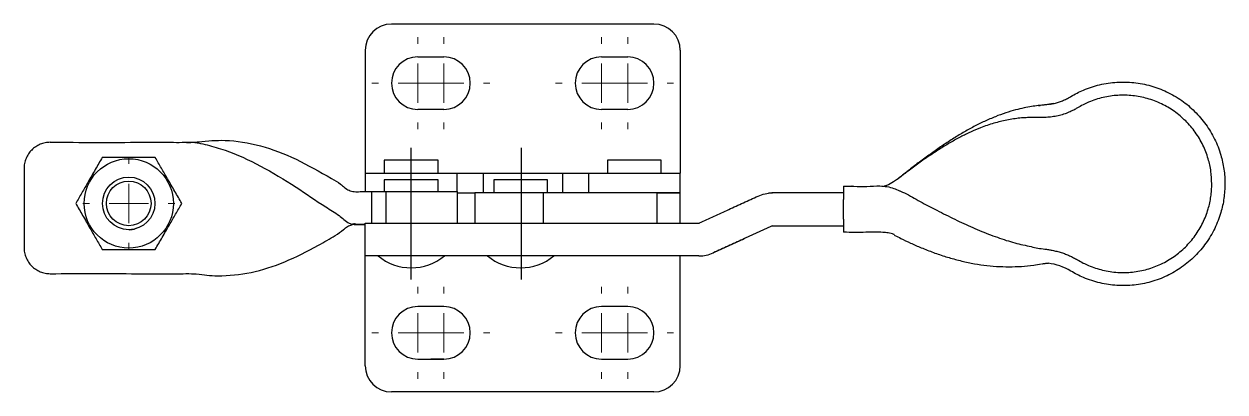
# Model space of a CAD drawing. Header units: millimetres. Extents: x 13 to 181, y 13 to 219.
# Drawn here: x 89.8 to 181.3, y 190.9 to 218.9 of the extents above; entities that cross this region are included whole.
import ezdxf

# ---------------------------------------------------------------- set-up
doc = ezdxf.new("R2010")
doc.units = ezdxf.units.MM
doc.linetypes.add('CENTER', pattern=[50.8, 31.75, -6.35, 6.35, -6.35])
doc.layers.add('CENTER', color=1, linetype='CENTER')

# ---------------------------------------------------------------- blocks, each defined once
blk = doc.blocks.new('SW_CENTERMARKSYMBOL_4')
at = {"color": 0, "linetype": 'Continuous', "lineweight": 0}
for p, q in [((0, 3), (0, 3.5)), ((0, 0), (0, 1.5)), ((-3, 0), (-3.5, 0)), ((0, 0), (-1.5, 0)), ((0, 0), (0, -1.5)), ((0, 0), (1.5, 0)), ((3, 0), (3.5, 0)), ((0, -3), (0, -3.5))]:
    blk.add_line(p, q, dxfattribs=at)
blk = doc.blocks.new('SW_CENTERMARKSYMBOL_5')
at = {"color": 0, "linetype": 'Continuous', "lineweight": 0}
for p, q in [((0, 3), (0, 3.5)), ((0, 0), (0, 1.5)), ((-3, 0), (-3.5, 0)), ((0, 0), (-1.5, 0)), ((0, 0), (0, -1.5)), ((0, 0), (1.5, 0)), ((3, 0), (3.5, 0)), ((0, -3), (0, -3.5))]:
    blk.add_line(p, q, dxfattribs=at)
blk = doc.blocks.new('SW_CENTERMARKSYMBOL_6')
at = {"color": 0, "linetype": 'Continuous', "lineweight": 0}
for p, q in [((0, 3), (0, 3.5)), ((0, 0), (0, 1.5)), ((-3, 0), (-3.5, 0)), ((0, 0), (-1.5, 0)), ((0, 0), (0, -1.5)), ((0, 0), (1.5, 0)), ((3, 0), (3.5, 0)), ((0, -3), (0, -3.5))]:
    blk.add_line(p, q, dxfattribs=at)
blk = doc.blocks.new('SW_CENTERMARKSYMBOL_7')
at = {"color": 0, "linetype": 'Continuous', "lineweight": 0}
for p, q in [((0, 3), (0, 3.5)), ((0, 0), (0, 1.5)), ((-3, 0), (-3.5, 0)), ((0, 0), (-1.5, 0)), ((0, 0), (0, -1.5)), ((0, 0), (1.5, 0)), ((3, 0), (3.5, 0)), ((0, -3), (0, -3.5))]:
    blk.add_line(p, q, dxfattribs=at)
blk = doc.blocks.new('SW_CENTERMARKSYMBOL_8')
at = {"color": 0, "linetype": 'Continuous', "lineweight": 0}
for p, q in [((0, 3), (0, 3.5)), ((0, 0), (0, 1.5)), ((-3, 0), (-3.5, 0)), ((0, 0), (-1.5, 0)), ((0, 0), (0, -1.5)), ((0, 0), (1.5, 0)), ((3, 0), (3.5, 0)), ((0, -3), (0, -3.5))]:
    blk.add_line(p, q, dxfattribs=at)
blk = doc.blocks.new('SW_CENTERMARKSYMBOL_9')
at = {"color": 0, "linetype": 'Continuous', "lineweight": 0}
for p, q in [((0, 3), (0, 3.5)), ((0, 0), (0, 1.5)), ((-3, 0), (-3.5, 0)), ((0, 0), (-1.5, 0)), ((0, 0), (0, -1.5)), ((0, 0), (1.5, 0)), ((3, 0), (3.5, 0)), ((0, -3), (0, -3.5))]:
    blk.add_line(p, q, dxfattribs=at)
blk = doc.blocks.new('SW_CENTERMARKSYMBOL_10')
at = {"color": 0, "linetype": 'Continuous', "lineweight": 0}
for p, q in [((0, 3), (0, 3.5)), ((0, 0), (0, 1.5)), ((-3, 0), (-3.5, 0)), ((0, 0), (-1.5, 0)), ((0, 0), (0, -1.5)), ((0, 0), (1.5, 0)), ((3, 0), (3.5, 0)), ((0, -3), (0, -3.5))]:
    blk.add_line(p, q, dxfattribs=at)
blk = doc.blocks.new('SW_CENTERMARKSYMBOL_11')
at = {"color": 0, "linetype": 'Continuous', "lineweight": 0}
for p, q in [((0, 3), (0, 3.5)), ((0, 0), (0, 1.5)), ((-3, 0), (-3.5, 0)), ((0, 0), (-1.5, 0)), ((0, 0), (0, -1.5)), ((0, 0), (1.5, 0)), ((3, 0), (3.5, 0)), ((0, -3), (0, -3.5))]:
    blk.add_line(p, q, dxfattribs=at)
blk = doc.blocks.new('SW_CENTERMARKSYMBOL_12')
at = {"color": 0, "linetype": 'Continuous', "lineweight": 0}
for p, q in [((0, 3), (0, 3.5)), ((0, 0), (0, 1.5)), ((-3, 0), (-3.5, 0)), ((0, 0), (-1.5, 0)), ((0, 0), (0, -1.5)), ((0, 0), (1.5, 0)), ((3, 0), (3.5, 0)), ((0, -3), (0, -3.5))]:
    blk.add_line(p, q, dxfattribs=at)

msp = doc.modelspace()

# ---------------------------------------------------------------- linework, layer by layer
at = {"color": 7, "linetype": 'Continuous'}
for p, q in [((137.797, 218.881), (117.797, 218.881)), ((115.797, 216.881), (115.797, 207.631)), ((139.797, 216.881), (139.797, 207.631)), ((119.797, 216.381), (121.797, 216.381)), ((133.797, 216.381), (135.797, 216.381)), ((121.797, 212.381), (119.797, 212.381)), ((135.797, 212.381), (133.797, 212.381)), ((89.797, 207.881), (89.797, 201.881)), ((121.347, 208.531), (117.247, 208.531)), ((138.347, 208.531), (134.247, 208.531)), ((115.797, 207.631), (115.797, 207.531)), ((115.797, 207.531), (115.797, 206.132)), ((115.797, 207.531), (122.782, 207.531)), ((121.351, 207.031), (117.251, 207.031)), ((122.782, 207.531), (124.774, 207.531)), ((122.782, 207.531), (122.782, 206.131)), ((124.774, 207.531), (124.774, 206.031)), ((124.774, 207.531), (130.82, 207.531)), ((129.689, 207.031), (125.589, 207.031)), ((130.82, 207.531), (130.82, 206.031)), ((130.82, 207.531), (132.811, 207.531)), ((132.811, 207.531), (139.797, 207.531)), ((132.811, 207.531), (132.811, 206.031)), ((139.797, 207.631), (139.797, 207.531)), ((139.797, 206.031), (139.797, 207.531)), ((116.282, 206.131), (116.282, 203.731)), ((117.378, 206.131), (117.378, 203.729)), ((122.797, 206.131), (122.797, 203.731)), ((122.797, 206.031), (124.139, 206.031)), ((129.391, 206.031), (124.139, 206.031)), ((129.391, 203.731), (129.391, 206.031)), ((138.048, 206.031), (129.391, 206.031)), ((138.048, 203.731), (138.048, 206.031)), ((139.797, 206.031), (138.048, 206.031)), ((138.048, 206.031), (139.797, 206.031)), ((146.816, 206.031), (146.819, 206.031)), ((146.819, 206.031), (146.826, 206.031)), ((146.826, 206.031), (146.837, 206.031)), ((181.303, 206.719), (181.306, 206.719)), ((115.797, 203.631), (115.797, 203.731)), ((115.797, 202.231), (115.797, 203.624)), ((115.797, 202.131), (115.797, 202.231)), ((115.797, 192.881), (115.797, 202.131)), ((115.805, 202.131), (115.797, 202.131)), ((142.311, 201.469), (142.333, 201.469)), ((139.797, 192.881), (139.797, 201.231)), ((121.797, 197.381), (119.797, 197.381)), ((135.797, 197.381), (133.797, 197.381)), ((119.797, 193.381), (121.797, 193.381)), ((121.797, 193.381), (120.797, 193.381)), ((133.797, 193.381), (135.797, 193.381)), ((134.797, 193.381), (135.797, 193.381)), ((137.797, 190.881), (117.797, 190.881))]:
    msp.add_line(p, q, dxfattribs=at)
msp.add_line((152.243, 203.081), (152.244, 203.03))
at = {"color": 7, "linetype": 'Continuous', "flags": 128}
for points in [[(167.119, 212.668), (167.228, 212.682), (167.228, 212.682), (167.228, 212.682)], [(91.797, 209.881), (91.797, 209.881)], [(122.797, 206.131), (122.797, 206.131)], [(89.797, 201.881), (89.797, 201.881)], [(91.797, 199.881), (91.797, 199.881)]]:
    msp.add_lwpolyline(points, dxfattribs=at)
at = {"color": 7, "linetype": 'Continuous'}
for radius in [3.4, 2, 1.7]:
    msp.add_circle((97.777, 205.231), radius, dxfattribs=at)
for centre, radius, start, end in [((117.797, 216.881), 2, 90, 180), ((137.797, 216.881), 2, 0, 90), ((119.797, 214.381), 2, 90, 270), ((121.797, 214.381), 2, 270, 90), ((133.797, 214.381), 2, 90, 270), ((135.797, 214.381), 2, 270, 90), ((119.301, 204.331), 4, 230.80503, 270), ((119.301, 204.331), 4, 270, 309.19497), ((127.639, 204.331), 4, 230.80503, 270), ((127.639, 204.331), 4, 270, 309.19497), ((167.273, 196.276), 4.436, 58.9393, 82.79564), ((119.797, 195.381), 2, 90, 270), ((121.797, 195.381), 2, 270, 90), ((133.797, 195.381), 2, 90, 270), ((135.797, 195.381), 2, 270, 90), ((117.797, 192.881), 2, 180, 270), ((137.797, 192.881), 2, 270, 0)]:
    msp.add_arc(centre, radius, start, end, dxfattribs=at)
for points, knots in [([(169.564, 213.364), (169.72, 213.453), (170.032, 213.633), (170.556, 213.874), (171.129, 214.09), (171.758, 214.268), (172.408, 214.394), (173.279, 214.485), (174.154, 214.465), (175.015, 214.338), (175.652, 214.188), (176.271, 213.986), (176.87, 213.733), (177.453, 213.426), (178.006, 213.072), (178.523, 212.676), (179.004, 212.239), (179.452, 211.758), (179.988, 211.073), (180.436, 210.326), (180.784, 209.533), (180.985, 208.945), (181.176, 208.196), (181.287, 207.462), (181.299, 206.906), (181.303, 206.719)], [0, 0, 0, 0, 0.032977, 0.06612, 0.105577, 0.14531, 0.185917, 0.226828, 0.305667, 0.345676, 0.38626, 0.425515, 0.465047, 0.505442, 0.546132, 0.585327, 0.624799, 0.665128, 0.70575, 0.784227, 0.824054, 0.864457, 0.898007, 0.96575, 1, 1, 1, 1]), ([(167.943, 212.776), (167.954, 212.778), (167.992, 212.784), (168.058, 212.796), (168.22, 212.827), (168.463, 212.883), (168.781, 212.984), (169.091, 213.112), (169.351, 213.242), (169.506, 213.331), (169.564, 213.364)], [0, 0, 0, 0, 0.020262, 0.068088, 0.116027, 0.306711, 0.498848, 0.691352, 0.884943, 1, 1, 1, 1]), ([(180.301, 206.721), (180.288, 207.04), (180.262, 207.684), (180.077, 208.496), (179.854, 209.156), (179.629, 209.672), (179.359, 210.173), (179.048, 210.648), (178.699, 211.095), (178.315, 211.511), (177.893, 211.897), (177.441, 212.244), (176.964, 212.551), (176.463, 212.816), (175.936, 213.042), (175.393, 213.22), (174.84, 213.351), (174.281, 213.436), (173.709, 213.474), (173.137, 213.464), (172.57, 213.405), (172.01, 213.3), (171.455, 213.144), (170.795, 212.903), (170.35, 212.656), (170.075, 212.504)], [0, 0, 0, 0, 0.067245, 0.135369, 0.174491, 0.213885, 0.253701, 0.294091, 0.333426, 0.373031, 0.413059, 0.453673, 0.492925, 0.532448, 0.572831, 0.613515, 0.652734, 0.692222, 0.732555, 0.773179, 0.812638, 0.852378, 0.892993, 0.933909, 1, 1, 1, 1]), ([(167.173, 212.68), (167.136, 212.676), (166.929, 212.658), (166.551, 212.602), (165.979, 212.497), (165.32, 212.341), (164.582, 212.124), (163.802, 211.836), (162.992, 211.484), (162.177, 211.078), (161.364, 210.625), (160.55, 210.13), (159.74, 209.599), (158.935, 209.04), (158.137, 208.459), (157.379, 207.887), (156.781, 207.396), (156.424, 207.135), (156.301, 207.044)], [0, 0, 0, 0, 0.00974, 0.055983, 0.108822, 0.167774, 0.233895, 0.306431, 0.381706, 0.456154, 0.531168, 0.6064, 0.681466, 0.755887, 0.829772, 0.903017, 0.966564, 1, 1, 1, 1]), ([(170.075, 212.504), (170.006, 212.464), (169.819, 212.356), (169.501, 212.198), (169.109, 212.04), (168.693, 211.91), (168.247, 211.828), (167.789, 211.781), (167.347, 211.763), (166.948, 211.76), (166.719, 211.761), (166.603, 211.762)], [0, 0, 0, 0, 0.063051, 0.171263, 0.280109, 0.397331, 0.515913, 0.638029, 0.763737, 0.880295, 1, 1, 1, 1]), ([(168.222, 212.83), (168.13, 212.811), (167.93, 212.771), (167.634, 212.729), (167.374, 212.7), (167.228, 212.687), (167.165, 212.681)], [0, 0, 0, 0, 0.237406, 0.515621, 0.791241, 1, 1, 1, 1]), ([(166.603, 211.762), (166.453, 211.761), (166.151, 211.759), (165.686, 211.724), (165.187, 211.665), (164.685, 211.58), (164.188, 211.469), (163.69, 211.332), (163.189, 211.171), (162.6, 210.956), (161.925, 210.67), (161.164, 210.297), (160.397, 209.875), (159.611, 209.399), (158.804, 208.874), (157.974, 208.305), (157.291, 207.791), (156.741, 207.367), (156.428, 207.13), (156.247, 207.007), (156.211, 206.983)], [0, 0, 0, 0, 0.046576, 0.093204, 0.140178, 0.187248, 0.235188, 0.283205, 0.331447, 0.37977, 0.452443, 0.525395, 0.599195, 0.673283, 0.751891, 0.830853, 0.910385, 0.950306, 0.9903, 1, 1, 1, 1]), ([(91.797, 209.881), (91.666, 209.874), (91.404, 209.86), (91.026, 209.739), (90.679, 209.554), (90.373, 209.304), (90.123, 208.999), (89.938, 208.651), (89.817, 208.274), (89.804, 208.012), (89.797, 207.881)], [0, 0, 0, 0, 0.125076, 0.250048, 0.375069, 0.5, 0.624931, 0.749952, 0.874924, 1, 1, 1, 1]), ([(91.797, 209.881), (94.122, 209.878), (97.181, 209.874), (100.539, 209.887), (101.837, 209.872), (102.571, 209.904), (103.217, 209.821), (103.953, 209.636), (105.583, 209.173), (107.808, 208.135), (110.395, 206.611), (112.345, 205.215), (113.626, 204.463), (114.172, 204.001), (114.528, 203.709), (114.972, 203.608), (115.387, 203.628), (115.666, 203.632), (115.797, 203.632)], [0, 0, 0, 0, 0.2593057, 0.3409734, 0.3730308, 0.4050445, 0.4202448, 0.4512315, 0.5116838, 0.6327005, 0.7536973, 0.855412, 0.9001257, 0.9180618, 0.9357257, 0.9509699, 0.967419, 0.9819914, 0.9819914, 0.9819914, 0.9819914]), ([(102.168, 209.876), (102.205, 209.876), (102.384, 209.876), (102.709, 209.875), (103.698, 209.991), (105.3, 210.113), (107.826, 209.694), (110.531, 208.688), (112.532, 207.505), (113.933, 206.741), (114.412, 206.238), (114.972, 206.108), (115.549, 206.136), (115.989, 206.133), (116.282, 206.132)], [0, 0, 0, 0, 0.006782, 0.032523, 0.057248, 0.205855, 0.402706, 0.599524, 0.796347, 0.84563, 0.895451, 0.920247, 0.947004, 1, 1, 1, 1]), ([(95.756, 208.731), (95.669, 208.58), (95.494, 208.278), (95.226, 207.813), (94.952, 207.338), (94.688, 206.881), (94.438, 206.448), (94.202, 206.04), (93.968, 205.633), (93.813, 205.365), (93.735, 205.231)], [0, 0, 0, 0, 0.132022, 0.264559, 0.399256, 0.534978, 0.649868, 0.76539, 0.8825, 1, 1, 1, 1]), ([(99.797, 208.731), (99.665, 208.731), (99.2, 208.731), (98.374, 208.731), (97.407, 208.731), (96.528, 208.731), (96.014, 208.731), (95.756, 208.731)], [0, 0, 0, 0, 0.100223, 0.352907, 0.611643, 0.804692, 1, 1, 1, 1]), ([(101.818, 205.231), (101.731, 205.382), (101.557, 205.684), (101.288, 206.149), (101.014, 206.624), (100.75, 207.081), (100.5, 207.514), (100.265, 207.922), (100.03, 208.329), (99.875, 208.597), (99.797, 208.731)], [0, 0, 0, 0, 0.132022, 0.264559, 0.399256, 0.534978, 0.649868, 0.76539, 0.8825, 1, 1, 1, 1]), ([(156.211, 206.983), (156.161, 206.948), (155.946, 206.799), (155.658, 206.625), (155.4, 206.553), (155.335, 206.537)], [0, 0, 0, 0, 0.1719548, 0.7315449, 0.9172855, 0.9172855, 0.9172855, 0.9172855]), ([(117.378, 206.131), (117.653, 206.131), (118.201, 206.131), (119.138, 206.131), (120.084, 206.131), (120.978, 206.131), (121.755, 206.131), (122.341, 206.131), (122.724, 206.131), (122.773, 206.131), (122.797, 206.131)], [0, 0, 0, 0, 0.12446, 0.248564, 0.373365, 0.5, 0.626635, 0.751436, 0.87554, 1, 1, 1, 1]), ([(152.242, 206.532), (152.242, 206.519), (152.242, 206.498), (152.241, 206.374), (152.241, 206.245), (152.241, 206.085), (152.242, 205.852), (152.242, 205.659), (152.242, 205.532)], [0, 0, 0, 0, 0.240121, 0.368893, 0.5, 0.631107, 0.759879, 1, 1, 1, 1]), ([(152.242, 206.532), (152.501, 206.533), (153.092, 206.533), (154.018, 206.509), (154.862, 206.58), (155.555, 206.523), (156.052, 206.392), (156.359, 206.261), (156.499, 206.2)], [0, 0, 0, 0, 0.179768, 0.411762, 0.643945, 0.767895, 0.893904, 1, 1, 1, 1]), ([(152.907, 206.531), (152.903, 206.531), (152.896, 206.531), (152.888, 206.531), (152.884, 206.531)], [0, 0, 0, 0, 0.49998, 1, 1, 1, 1]), ([(156.499, 206.2), (156.528, 206.189), (156.974, 206.011), (157.591, 205.642), (158.454, 205.177), (159.38, 204.695), (160.554, 204.099), (161.688, 203.562), (162.824, 203.07), (163.736, 202.721), (164.629, 202.42), (165.278, 202.227), (165.914, 202.074), (166.508, 201.947), (167.035, 201.823), (167.395, 201.774), (167.576, 201.75)], [0, 0, 0, 0, 0.007661, 0.114742, 0.170576, 0.241975, 0.364704, 0.488078, 0.549362, 0.672288, 0.734068, 0.791946, 0.847882, 0.903918, 0.95192, 1, 1, 1, 1]), ([(181.303, 206.719), (181.288, 206.352), (181.258, 205.611), (181.045, 204.677), (180.788, 203.918), (180.53, 203.325), (180.219, 202.75), (179.862, 202.205), (179.461, 201.693), (179.021, 201.216), (178.536, 200.772), (178.015, 200.373), (177.466, 200.021), (176.892, 199.716), (176.286, 199.458), (175.662, 199.254), (175.027, 199.103), (174.385, 199.007), (173.73, 198.963), (173.075, 198.976), (172.425, 199.043), (171.782, 199.165), (171.145, 199.344), (170.389, 199.622), (169.877, 199.903), (169.562, 200.076)], [0, 0, 0, 0, 0.067337, 0.135737, 0.174726, 0.214266, 0.254089, 0.294485, 0.33368, 0.373144, 0.41346, 0.454075, 0.493327, 0.53285, 0.573232, 0.613915, 0.653085, 0.692808, 0.732809, 0.773385, 0.812831, 0.852557, 0.89316, 0.934063, 1, 1, 1, 1]), ([(170.069, 200.935), (170.214, 200.853), (170.488, 200.696), (170.946, 200.487), (171.437, 200.301), (171.985, 200.146), (172.55, 200.035), (173.121, 199.975), (173.689, 199.964), (174.253, 199.999), (174.819, 200.082), (175.375, 200.213), (175.915, 200.389), (176.437, 200.609), (176.944, 200.876), (177.426, 201.184), (177.877, 201.529), (178.296, 201.909), (178.686, 202.328), (179.038, 202.777), (179.348, 203.249), (179.618, 203.743), (179.847, 204.264), (180.023, 204.777), (180.15, 205.273), (180.236, 205.747), (180.291, 206.231), (180.298, 206.557), (180.301, 206.721)], [0, 0, 0, 0, 0.035095, 0.066399, 0.105807, 0.145487, 0.186036, 0.22689, 0.266045, 0.305471, 0.345742, 0.386305, 0.42552, 0.465012, 0.505367, 0.546015, 0.585185, 0.62463, 0.664933, 0.705528, 0.744494, 0.783724, 0.823799, 0.864169, 0.897689, 0.931378, 0.965596, 1, 1, 1, 1]), ([(93.735, 205.231), (93.822, 205.08), (93.997, 204.778), (94.265, 204.313), (94.54, 203.838), (94.803, 203.381), (95.053, 202.948), (95.289, 202.54), (95.524, 202.133), (95.679, 201.865), (95.756, 201.731)], [0, 0, 0, 0, 0.132022, 0.264559, 0.399256, 0.534978, 0.649868, 0.76539, 0.8825, 1, 1, 1, 1]), ([(99.797, 201.731), (99.885, 201.882), (100.059, 202.184), (100.328, 202.649), (100.602, 203.124), (100.865, 203.581), (101.116, 204.014), (101.351, 204.422), (101.586, 204.829), (101.741, 205.097), (101.818, 205.231)], [0, 0, 0, 0, 0.132022, 0.264559, 0.399256, 0.534978, 0.649868, 0.76539, 0.8825, 1, 1, 1, 1]), ([(152.242, 204.03), (152.242, 204.311), (152.242, 204.811), (152.242, 205.312), (152.242, 205.532)], [0, 0, 0, 0, 0.56, 1, 1, 1, 1]), ([(91.797, 199.881), (94.003, 199.89), (97.311, 199.902), (100.888, 199.851), (102.405, 199.896), (103.13, 199.851), (103.714, 199.742), (105.15, 199.701), (107.092, 199.887), (109.673, 200.708), (111.791, 201.798), (113.315, 202.652), (114.045, 203.149), (114.431, 203.49), (114.679, 203.571), (114.801, 203.611)], [0, 0, 0, 0, 0.259859, 0.389667, 0.422502, 0.437779, 0.476508, 0.514273, 0.635659, 0.756947, 0.878257, 0.93892, 0.969584, 0.984966, 1, 1, 1, 1]), ([(97.797, 203.231), (97.905, 203.235), (98.096, 203.242), (98.275, 203.307), (98.352, 203.334)], [0, 0, 0, 0, 0.569795, 1, 1, 1, 1]), ([(115.797, 203.631), (115.794, 203.629), (115.788, 203.626), (115.706, 203.633), (115.557, 203.638), (115.36, 203.618), (115.178, 203.624), (115.018, 203.666), (114.901, 203.668), (114.838, 203.654), (114.811, 203.639), (114.797, 203.631)], [0, 0, 0, 0, 0.124984, 0.249103, 0.496752, 0.620769, 0.746352, 0.877835, 0.939917, 0.969799, 1, 1, 1, 1]), ([(115.798, 203.731), (115.806, 203.731), (115.822, 203.731), (115.957, 203.731), (116.162, 203.731), (116.447, 203.731), (116.805, 203.731), (117.228, 203.731), (117.698, 203.731), (118.205, 203.731), (118.74, 203.731), (119.108, 203.731), (119.294, 203.731)], [0, 0, 0, 0, 0.094683, 0.196475, 0.298143, 0.397278, 0.496453, 0.59824, 0.699882, 0.799008, 0.898191, 1, 1, 1, 1]), ([(152.242, 204.03), (152.242, 203.933), (152.242, 203.738), (152.242, 203.467), (152.242, 203.243), (152.243, 203.103), (152.243, 203.083), (152.243, 203.081)], [0, 0, 0, 0, 0.230843, 0.4617, 0.692718, 0.964893, 1, 1, 1, 1]), ([(156.087, 202.853), (156.08, 202.857), (155.943, 202.925), (155.662, 202.985), (155.156, 203.04), (154.591, 203.037), (153.596, 203.023), (152.813, 203.028), (152.244, 203.03)], [0, 0, 0, 0, 0.006972, 0.128048, 0.233648, 0.397873, 0.562337, 1, 1, 1, 1]), ([(156.087, 202.853), (156.112, 202.804), (156.289, 202.736), (156.694, 202.516), (157.365, 202.196), (158.194, 201.837), (159.095, 201.487), (160.045, 201.167), (161.008, 200.894), (161.972, 200.679), (162.933, 200.524), (163.89, 200.43), (164.843, 200.398), (165.791, 200.431), (166.613, 200.506), (167.116, 200.59), (167.307, 200.621)], [0, 0, 0, 0, 0.004986, 0.046286, 0.112681, 0.185948, 0.269664, 0.35466, 0.4406, 0.527071, 0.611908, 0.696898, 0.781561, 0.865202, 0.948945, 1, 1, 1, 1]), ([(89.797, 201.881), (89.804, 201.75), (89.817, 201.488), (89.938, 201.111), (90.123, 200.763), (90.373, 200.457), (90.679, 200.207), (91.026, 200.022), (91.404, 199.902), (91.666, 199.888), (91.797, 199.881)], [0, 0, 0, 0, 0.125076, 0.250048, 0.375069, 0.5, 0.624931, 0.749952, 0.874924, 1, 1, 1, 1]), ([(95.756, 201.731), (96.011, 201.731), (96.525, 201.731), (97.395, 201.731), (98.365, 201.731), (99.192, 201.731), (99.665, 201.731), (99.797, 201.731)], [0, 0, 0, 0, 0.19323, 0.388355, 0.640657, 0.899777, 1, 1, 1, 1]), ([(167.576, 201.75), (167.621, 201.746), (167.759, 201.734), (167.951, 201.706), (168.152, 201.665), (168.317, 201.628), (168.49, 201.584), (168.663, 201.537), (168.885, 201.472), (169.154, 201.38), (169.467, 201.251), (169.773, 201.104), (169.97, 200.992), (170.069, 200.935)], [0, 0, 0, 0, 0.054334, 0.164763, 0.220732, 0.287991, 0.355362, 0.422938, 0.490553, 0.616782, 0.743476, 0.871528, 1, 1, 1, 1]), ([(119.294, 201.231), (119.108, 201.231), (118.741, 201.231), (118.205, 201.231), (117.698, 201.231), (117.228, 201.231), (116.805, 201.231), (116.447, 201.231), (116.163, 201.231), (115.957, 201.231), (115.822, 201.231), (115.806, 201.231), (115.798, 201.231)], [0, 0, 0, 0, 0.101744, 0.200906, 0.300053, 0.401753, 0.503407, 0.602538, 0.701718, 0.80352, 0.905182, 1, 1, 1, 1]), ([(167.347, 200.627), (167.347, 200.627), (167.391, 200.634), (167.477, 200.648), (167.598, 200.665), (167.717, 200.675), (167.801, 200.679), (167.851, 200.676), (167.856, 200.676)], [0, 0, 0, 0, 0.00009, 0.240631, 0.482625, 0.726028, 0.97, 1, 1, 1, 1])]:
    msp.add_open_spline(points, degree=3, knots=knots, dxfattribs=at)
for points, degree in [([(173.549, 214.468), (173.546, 214.468)], 1), ([(117.247, 208.531), (117.247, 207.531)], 1), ([(121.347, 207.531), (121.347, 208.531)], 1), ([(134.247, 208.531), (134.247, 207.531)], 1), ([(138.347, 207.531), (138.347, 208.531)], 1), ([(117.251, 207.031), (117.251, 206.134)], 1), ([(121.351, 206.131), (121.351, 207.031)], 1), ([(125.589, 207.031), (125.589, 206.031)], 1), ([(129.689, 206.031), (129.689, 207.031)], 1), ([(116.282, 206.131), (116.476, 206.131), (116.866, 206.131), (117.207, 206.131), (117.378, 206.131)], 3), ([(124.139, 206.031), (124.139, 203.731)], 1), ([(139.797, 203.731), (139.797, 206.031)], 1), ([(145.729, 205.793), (145.904, 205.862), (146.253, 206), (146.628, 206.021), (146.816, 206.031)], 3), ([(146.557, 206.016), (146.536, 206.016)], 1), ([(146.837, 206.031), (146.559, 206.001)], 1), ([(152.243, 206.032), (146.816, 206.031)], 1), ([(141.266, 203.74), (145.729, 205.793)], 1), ([(152.242, 204.03), (152.242, 205.532)], 1), ([(119.294, 203.731), (141.224, 203.731)], 1), ([(141.224, 203.731), (141.232, 203.731), (141.246, 203.732), (141.26, 203.737), (141.266, 203.74)], 3), ([(141.235, 203.731), (141.235, 203.731)], 1), ([(142.311, 201.469), (146.774, 203.522)], 1), ([(146.796, 203.522), (142.333, 201.469)], 1), ([(146.774, 203.522), (146.781, 203.524), (146.794, 203.53), (146.808, 203.531), (146.816, 203.531)], 3), ([(146.816, 203.531), (152.242, 203.531)], 1), ([(141.224, 201.231), (141.412, 201.241), (141.787, 201.262), (142.136, 201.4), (142.311, 201.469)], 3), ([(141.224, 201.231), (119.294, 201.231)], 1), ([(141.504, 201.246), (141.526, 201.246)], 1), ([(173.541, 198.97), (173.541, 198.97), (173.542, 198.97), (173.543, 198.97), (173.544, 198.97)], 3)]:
    msp.add_open_spline(points, degree=degree, dxfattribs=at)
at = {"layer": 'CENTER', "color": 1, "linetype": 'CENTER'}
for p, q in [((119.295, 199.447), (119.295, 209.461)), ((127.7, 199.447), (127.7, 209.461))]:
    msp.add_line(p, q, dxfattribs=at)

# ---------------------------------------------------------------- block references
for name, p in [('SW_CENTERMARKSYMBOL_4', (119.797, 214.381)), ('SW_CENTERMARKSYMBOL_5', (121.797, 214.381)), ('SW_CENTERMARKSYMBOL_6', (133.797, 214.381)), ('SW_CENTERMARKSYMBOL_7', (135.797, 214.381)), ('SW_CENTERMARKSYMBOL_12', (97.777, 205.231)), ('SW_CENTERMARKSYMBOL_10', (119.797, 195.381)), ('SW_CENTERMARKSYMBOL_11', (121.797, 195.381)), ('SW_CENTERMARKSYMBOL_9', (133.797, 195.381)), ('SW_CENTERMARKSYMBOL_8', (135.797, 195.381))]:
    msp.add_blockref(name, p, dxfattribs=at)

doc.saveas('drawing.dxf')
